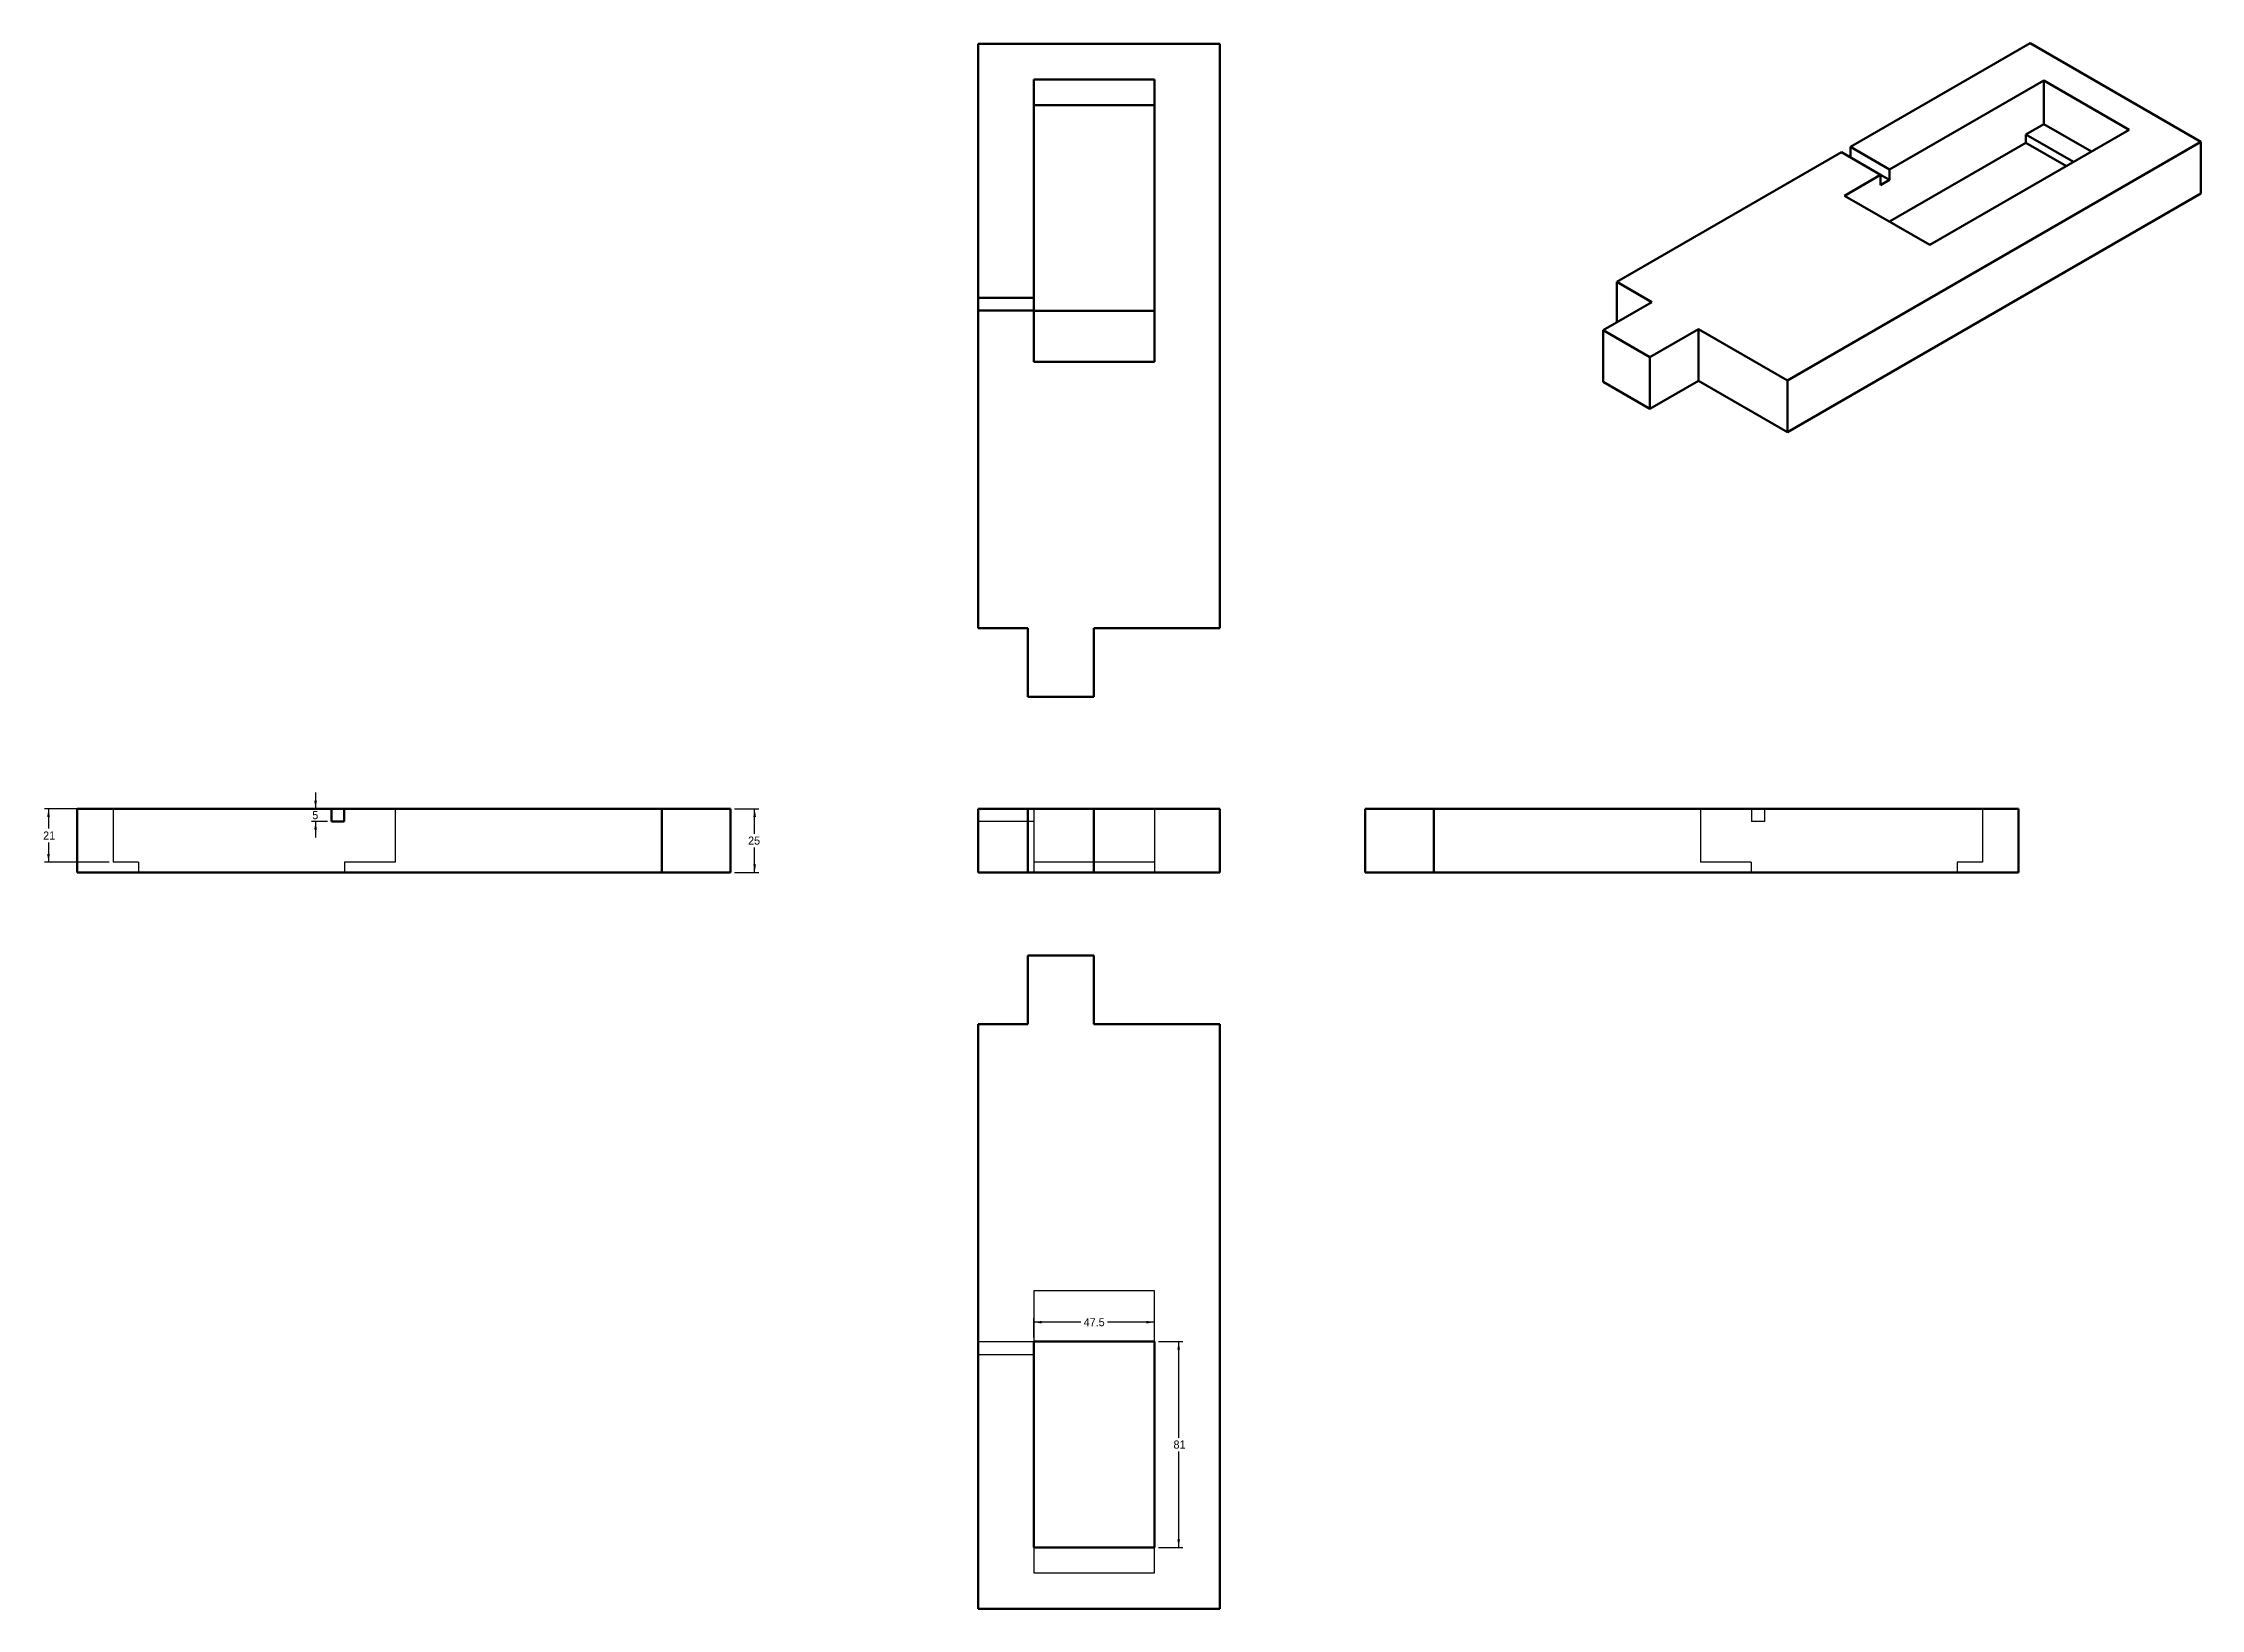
# Model space of a CAD drawing. Header units: millimetres. Extents: x -312 to 537, y -343 to 273.
import ezdxf
from ezdxf.enums import TextEntityAlignment as Align
from ezdxf.lldxf.tags import DXFTag

# ---------------------------------------------------------------- set-up
doc = ezdxf.new("R2010")
doc.units = ezdxf.units.MM
doc.layers.add('Default', color=7, linetype='Continuous')
doc.layers.add('PART2', color=7, linetype='Continuous')
doc.styles.add('SEACAD_Solid_Edge_ANSI', font='seans.ttf')
tags = doc.linetypes.add('HIDDEN2', pattern=[4.7625, 3.175, -1.5875]).pattern_tags.tags
tags[6:7] = [DXFTag(74, 4), DXFTag(75, 0), DXFTag(340, '0'), DXFTag(46, 0.0), DXFTag(50, 0.0), DXFTag(44, 0.0), DXFTag(45, 0.0)]
tags[4:5] = [DXFTag(74, 4), DXFTag(75, 0), DXFTag(340, '0'), DXFTag(46, 0.0), DXFTag(50, 0.0), DXFTag(44, 0.0), DXFTag(45, 0.0)]
doc.dimstyles.new('ANSI_(mm)', dxfattribs={"dimtxt": 3.175, "dimasz": 3.175, "dimexe": 1.5875, "dimexo": 1.5875, "dimgap": 0.79375, "dimtad": 0, "dimtih": 1, "dimtoh": 1, "dimdsep": 46, "dimtxsty": 'SEACAD_Solid_Edge_ANSI', "dimblk1": '_SE_FILLED', "dimblk2": '_SE_FILLED', "dimsah": 1, "dimcen": 1.5875, "dimadec": 0, "dimazin": 0, "dimtfac": 0.8, "dimtofl": 0, "dimtmove": 0, "dimatfit": 3, "dimfxl": 1, "dimtolj": 1, "dimarcsym": 0})

# ---------------------------------------------------------------- blocks, each defined once
blk = doc.blocks.new('SE')
at = {"layer": 'PART2', "color": 7, "linetype": 'Continuous', "lineweight": 60}
for p, q in [((55.68, -28.3), (55.68, -53.3)), ((75.18, -28.3), (55.68, -28.3)), ((101.18, -28.3), (75.18, -28.3)), ((75.18, -53.3), (75.18, -28.3)), ((150.68, -28.3), (101.18, -28.3)), ((101.18, -28.3), (101.18, -53.3)), ((150.68, -53.3), (150.68, -28.3)), ((55.68, -53.3), (75.18, -53.3)), ((101.18, -53.3), (75.18, -53.3)), ((101.18, -53.3), (150.68, -53.3))]:
    blk.add_line(p, q, dxfattribs=at)
at = {"layer": 'PART2', "color": 7, "linetype": 'HIDDEN2', "lineweight": 30}
for p, q in [((77.51, -33.3), (55.68, -33.3)), ((77.51, -28.3), (77.51, -49.3)), ((125.01, -28.3), (125.01, -49.3)), ((77.51, -49.3), (77.51, -53.3)), ((125.01, -49.3), (77.51, -49.3)), ((125.01, -49.3), (125.01, -53.3))]:
    blk.add_line(p, q, dxfattribs=at)
blk = doc.blocks.new('SE1')
at = {"layer": 'PART2', "color": 7, "linetype": 'Continuous', "lineweight": 60}
for p, q in [((150.68, 272.71), (55.68, 272.71)), ((55.68, 272.71), (55.68, 172.71)), ((150.68, 272.71), (150.68, 42.71)), ((77.51, 258.56), (77.51, 172.71)), ((77.51, 258.56), (125.01, 258.56)), ((125.01, 147.56), (125.01, 258.56)), ((125.01, 248.56), (77.51, 248.56)), ((55.68, 172.71), (77.51, 172.71)), ((55.68, 167.71), (55.68, 172.71)), ((77.51, 172.71), (77.51, 167.71)), ((55.68, 167.71), (55.68, 42.71)), ((77.51, 167.71), (55.68, 167.71)), ((77.51, 167.71), (77.51, 147.56)), ((77.51, 167.56), (125.01, 167.56)), ((125.01, 147.56), (77.51, 147.56)), ((75.18, 42.71), (55.68, 42.71)), ((75.18, 15.71), (75.18, 42.71)), ((150.68, 42.71), (101.18, 42.71)), ((101.18, 15.71), (101.18, 42.71)), ((101.18, 15.71), (75.18, 15.71))]:
    blk.add_line(p, q, dxfattribs=at)
blk = doc.blocks.new('SE2')
at = {"layer": 'PART2', "color": 7, "linetype": 'Continuous', "lineweight": 60}
for p, q in [((101.18, -86.05), (75.18, -86.05)), ((75.18, -86.05), (75.18, -113.05)), ((101.18, -86.05), (101.18, -113.05)), ((55.68, -113.05), (55.68, -343.05)), ((55.68, -113.05), (75.18, -113.05)), ((101.18, -113.05), (150.68, -113.05)), ((150.68, -113.05), (150.68, -343.05)), ((125.01, -237.91), (77.51, -237.91)), ((77.51, -237.91), (77.51, -318.91)), ((125.01, -318.91), (125.01, -237.91)), ((77.51, -318.91), (125.01, -318.91)), ((150.68, -343.05), (55.68, -343.05))]:
    blk.add_line(p, q, dxfattribs=at)
at = {"layer": 'PART2', "color": 7, "linetype": 'HIDDEN2', "lineweight": 30}
for p, q in [((125.01, -217.91), (77.51, -217.91)), ((77.51, -217.91), (77.51, -237.91)), ((125.01, -237.91), (125.01, -217.91)), ((77.51, -238.05), (55.68, -238.05)), ((55.68, -243.05), (77.51, -243.05)), ((77.51, -318.91), (77.51, -328.91)), ((125.01, -328.91), (125.01, -318.91)), ((77.51, -328.91), (125.01, -328.91))]:
    blk.add_line(p, q, dxfattribs=at)
blk = doc.blocks.new('SE3')
at = {"layer": 'PART2', "color": 7, "linetype": 'Continuous', "lineweight": 60}
for p, q in [((207.95, -28.3), (234.95, -28.3)), ((207.95, -28.3), (207.95, -53.3)), ((464.95, -28.3), (234.95, -28.3)), ((234.95, -53.3), (234.95, -28.3)), ((464.95, -53.3), (464.95, -28.3)), ((207.95, -53.3), (234.95, -53.3)), ((234.95, -53.3), (464.95, -53.3))]:
    blk.add_line(p, q, dxfattribs=at)
at = {"layer": 'PART2', "color": 7, "linetype": 'HIDDEN2', "lineweight": 30}
for p, q in [((339.8, -28.3), (339.8, -49.3)), ((359.95, -28.3), (359.95, -33.3)), ((364.95, -33.3), (359.95, -33.3)), ((364.95, -28.3), (364.95, -33.3)), ((450.8, -28.3), (450.8, -49.3)), ((359.8, -49.3), (339.8, -49.3)), ((359.8, -49.3), (359.8, -53.3)), ((440.8, -49.3), (440.8, -53.3)), ((450.8, -49.3), (440.8, -49.3))]:
    blk.add_line(p, q, dxfattribs=at)
blk = doc.blocks.new('SE4')
at = {"layer": 'PART2', "color": 7, "linetype": 'Continuous', "lineweight": 60}
for p, q in [((-298.82, -28.3), (-198.82, -28.3)), ((-298.82, -53.3), (-298.82, -28.3)), ((-193.82, -28.3), (-198.82, -28.3)), ((-198.82, -28.3), (-198.82, -33.3)), ((-193.82, -33.3), (-198.82, -33.3)), ((-193.82, -28.3), (-68.82, -28.3)), ((-193.82, -28.3), (-193.82, -33.3)), ((-68.82, -28.3), (-68.82, -53.3)), ((-41.82, -28.3), (-68.82, -28.3)), ((-41.82, -53.3), (-41.82, -28.3)), ((-68.82, -53.3), (-298.82, -53.3)), ((-41.82, -53.3), (-68.82, -53.3))]:
    blk.add_line(p, q, dxfattribs=at)
at = {"layer": 'PART2', "color": 7, "linetype": 'HIDDEN2', "lineweight": 30}
for p, q in [((-284.67, -28.3), (-284.67, -49.3)), ((-173.67, -28.3), (-173.67, -49.3)), ((-274.67, -49.3), (-284.67, -49.3)), ((-274.67, -49.3), (-274.67, -53.3)), ((-193.67, -49.3), (-193.67, -53.3)), ((-173.67, -49.3), (-193.67, -49.3))]:
    blk.add_line(p, q, dxfattribs=at)
blk = doc.blocks.new('SE5')
at = {"layer": 'PART2', "color": 7, "linetype": 'Continuous', "lineweight": 60}
for p, q in [((469.51, 272.92), (398.8, 232.1)), ((536.69, 234.14), (469.51, 272.92)), ((474.95, 258.23), (414.24, 223.18)), ((474.95, 258.23), (508.53, 238.84)), ((474.95, 258.23), (474.95, 241.09)), ((430.05, 193.52), (508.53, 238.84)), ((467.88, 237), (474.95, 241.09)), ((474.95, 241.09), (493.69, 230.27)), ((395.27, 230.06), (306.88, 179.02)), ((536.69, 234.14), (374.05, 140.24)), ((410.71, 221.14), (395.27, 230.06)), ((398.8, 232.1), (414.24, 223.18)), ((398.8, 232.1), (398.8, 228.01)), ((414.14, 202.71), (467.88, 233.74)), ((467.88, 237), (467.88, 233.74)), ((486.61, 226.18), (467.88, 237)), ((467.88, 233.74), (483.79, 224.55)), ((536.69, 213.73), (536.69, 234.14)), ((410.71, 221.14), (396.46, 212.92)), ((410.71, 221.14), (410.71, 217.06)), ((410.71, 221.14), (414.24, 219.1)), ((414.24, 223.18), (414.24, 219.1)), ((374.05, 119.83), (536.69, 213.73)), ((430.05, 193.52), (396.46, 212.92)), ((414.24, 219.1), (410.71, 217.06)), ((306.88, 179.02), (306.88, 163.1)), ((320.67, 171.06), (306.88, 179.02)), ((301.57, 160.04), (320.67, 171.06)), ((319.96, 149.43), (301.57, 160.04)), ((301.57, 139.63), (301.57, 160.04)), ((319.96, 149.43), (339.05, 160.45)), ((339.05, 160.45), (339.05, 140.04)), ((374.05, 140.24), (339.05, 160.45)), ((319.96, 149.43), (319.96, 129.01)), ((319.96, 129.01), (301.57, 139.63)), ((319.96, 129.01), (339.05, 140.04)), ((339.05, 140.04), (374.05, 119.83)), ((374.05, 119.83), (374.05, 140.24))]:
    blk.add_line(p, q, dxfattribs=at)
blk = doc.blocks.new('DMBLK4')
at = {"layer": 'Default', "linetype": 'Continuous', "lineweight": 30}
for points in [[(-310.64, -31.48), (-309.58, -31.48), (-310.11, -28.3)], [(-310.64, -46.13), (-310.11, -49.3), (-309.58, -46.13)]]:
    blk.add_hatch(color=7, dxfattribs=at).paths.add_polyline_path(points)
at = {"layer": 'Default', "color": 7, "linetype": 'Continuous', "lineweight": 30}
for p, q in [((-286.26, -28.3), (-311.7, -28.3)), ((-310.11, -28.3), (-310.11, -36.1)), ((-310.11, -41.5), (-310.11, -49.3)), ((-286.26, -49.3), (-311.7, -49.3))]:
    blk.add_line(p, q, dxfattribs=at)
at = {"layer": 'Default', "color": 7, "linetype": 'Continuous', "lineweight": 30, "style": 'SEACAD_Solid_Edge_ANSI'}
blk.add_text('21', height=3.175, dxfattribs=at).set_placement((-312.22, -37.22), align=Align.TOP_LEFT)
blk = doc.blocks.new('_SE_FILLED')
at = {"color": 0}
blk.add_line((0, 0), (-1, 0), dxfattribs=at)
blk.add_solid([(0, 0), (-1, -0.1665), (-1, 0.1665), (0, 0)], dxfattribs=at)
blk = doc.blocks.new('DMBLK5')
at = {"layer": 'Default', "linetype": 'Continuous', "lineweight": 30}
for points in [[(-205.56, -25.13), (-205.03, -28.3), (-204.51, -25.13)], [(-205.56, -36.48), (-204.51, -36.48), (-205.03, -33.3)]]:
    blk.add_hatch(color=7, dxfattribs=at).paths.add_polyline_path(points)
at = {"layer": 'Default', "color": 7, "linetype": 'Continuous', "lineweight": 30}
for p, q in [((-205.03, -21.95), (-205.03, -28.3)), ((-200.41, -28.3), (-206.62, -28.3)), ((-200.41, -33.3), (-206.62, -33.3)), ((-205.03, -33.3), (-205.03, -39.65))]:
    blk.add_line(p, q, dxfattribs=at)
at = {"layer": 'Default', "color": 7, "linetype": 'Continuous', "lineweight": 30, "style": 'SEACAD_Solid_Edge_ANSI'}
blk.add_text('5', height=3.17, dxfattribs=at).set_placement((-206.33, -29.22), align=Align.TOP_LEFT)
blk = doc.blocks.new('DMBLK6')
at = {"layer": 'Default', "linetype": 'Continuous', "lineweight": 30}
for points in [[(-31.76, -31.48), (-32.29, -28.3), (-32.82, -31.48)], [(-31.76, -50.13), (-32.82, -50.13), (-32.29, -53.3)]]:
    blk.add_hatch(color=7, dxfattribs=at).paths.add_polyline_path(points)
at = {"layer": 'Default', "color": 7, "linetype": 'Continuous', "lineweight": 30}
for p, q in [((-40.23, -28.3), (-30.7, -28.3)), ((-32.29, -38.1), (-32.29, -28.3)), ((-32.29, -53.3), (-32.29, -43.5)), ((-40.23, -53.3), (-30.7, -53.3))]:
    blk.add_line(p, q, dxfattribs=at)
at = {"layer": 'Default', "color": 7, "linetype": 'Continuous', "lineweight": 30, "style": 'SEACAD_Solid_Edge_ANSI'}
blk.add_text('25', height=3.175, dxfattribs=at).set_placement((-34.88, -39.22), align=Align.TOP_LEFT)
blk = doc.blocks.new('DMBLK7')
at = {"layer": 'Default', "linetype": 'Continuous', "lineweight": 30}
for points in [[(135.06, -241.08), (134.53, -237.91), (134, -241.08)], [(135.06, -315.73), (134, -315.73), (134.53, -318.91)]]:
    blk.add_hatch(color=7, dxfattribs=at).paths.add_polyline_path(points)
at = {"layer": 'Default', "color": 7, "linetype": 'Continuous', "lineweight": 30}
for p, q in [((126.6, -237.91), (136.11, -237.91)), ((134.53, -275.71), (134.53, -237.91)), ((134.53, -318.91), (134.53, -281.1)), ((126.6, -318.91), (136.11, -318.91))]:
    blk.add_line(p, q, dxfattribs=at)
at = {"layer": 'Default', "color": 7, "linetype": 'Continuous', "lineweight": 30, "style": 'SEACAD_Solid_Edge_ANSI'}
blk.add_text('81', height=3.175, dxfattribs=at).set_placement((132.5, -276.82), align=Align.TOP_LEFT)
blk = doc.blocks.new('DMBLK8')
at = {"layer": 'Default', "linetype": 'Continuous', "lineweight": 30}
for points in [[(80.69, -229.76), (77.51, -230.28), (80.69, -230.81)], [(121.84, -229.76), (121.84, -230.81), (125.01, -230.28)]]:
    blk.add_hatch(color=7, dxfattribs=at).paths.add_polyline_path(points)
at = {"layer": 'Default', "color": 7, "linetype": 'Continuous', "lineweight": 30}
for p, q in [((77.51, -236.32), (77.51, -228.7)), ((125.01, -236.32), (125.01, -228.7)), ((96.05, -230.28), (77.51, -230.28)), ((125.01, -230.28), (106.47, -230.28))]:
    blk.add_line(p, q, dxfattribs=at)
at = {"layer": 'Default', "color": 7, "linetype": 'Continuous', "lineweight": 30, "style": 'SEACAD_Solid_Edge_ANSI'}
blk.add_text('47.5', height=3.175, dxfattribs=at).set_placement((97.16, -228.7), align=Align.TOP_LEFT)

msp = doc.modelspace()

# ---------------------------------------------------------------- block references
at = {"layer": 'Default'}
for name in ['SE1', 'SE5', 'SE4', 'SE', 'SE3', 'SE2']:
    msp.add_blockref(name, (0, 0), dxfattribs=at)

# ---------------------------------------------------------------- dimensions: what is measured, and where the dimension line sits
at = {"layer": 'Default', "color": 7, "linetype": 'Continuous', "lineweight": 30}
for base, p1, p2, angle, picture, middle in [((-205.035, -28.303), (-198.819, -28.303), (-198.819, -33.303), 270, 'DMBLK5', (-205.035, -30.803)), ((-310.114, -28.303), (-284.671, -28.303), (-284.671, -49.303), 270, 'DMBLK4', (-310.114, -38.803)), ((-32.291, -53.303), (-41.819, -53.303), (-41.819, -28.303), 90, 'DMBLK6', (-32.291, -40.803)), ((134.527, -318.906), (125.011, -318.906), (125.011, -237.906), 90, 'DMBLK7', (134.527, -278.406))]:
    dim = msp.add_linear_dim(base=base, p1=p1, p2=p2, angle=angle, text='\\A1;<>', dimstyle='ANSI_(mm)', dxfattribs=at)
    dim.commit()
    dim.dimension.update_dxf_attribs({"geometry": picture, "text_midpoint": middle, "dimtype": 161})
dim = msp.add_linear_dim(base=(77.511, -230.284), p1=(125.011, -237.906), p2=(77.511, -237.906), text='\\A1;<>', dimstyle='ANSI_(mm)', dxfattribs=at)
dim.commit()
dim.dimension.update_dxf_attribs({"geometry": 'DMBLK8', "text_midpoint": (101.261, -230.284), "dimtype": 160})

doc.saveas('drawing.dxf')
